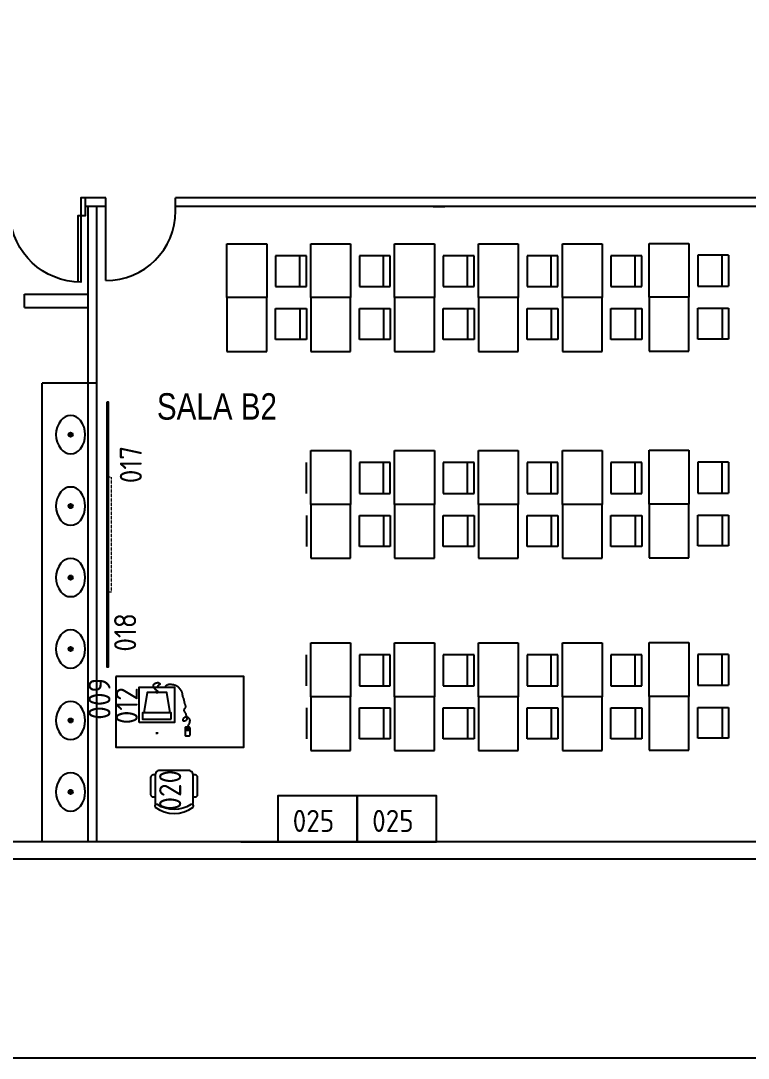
# Model space of a CAD drawing. Header units: millimetres. Extents: x 18768 to 1484868, y -11027 to 520152.
# Drawn here: x 1388104 to 1396347, y 196901 to 208661 of the extents above; entities that cross this region are included whole.
import ezdxf
from ezdxf.enums import TextEntityAlignment as Align

# ---------------------------------------------------------------- set-up
doc = ezdxf.new("R2010")
doc.units = ezdxf.units.MM
doc.linetypes.add('HIDDEN', pattern=[0.375, 0.25, -0.125])
for name, color, linetype in [('1-PAREDES', 7, 'Continuous'), ('4-MOBILIA', 4, 'Continuous'), ('esquadrias', 2, 'Continuous'), ('L025-CONTORNO', 7, 'Continuous'), ('L025-TEXTO', 7, 'Continuous'), ('L035-ARRANJO-ADQUIRIR', 102, 'Continuous'), ('L035-TEXTO', 40, 'Continuous'), ('MOBÍLIA', 26, 'Continuous'), ('Muros', 4, 'Continuous'), ('PAREDES', 7, 'Continuous')]:
    doc.layers.add(name, color=color, linetype=linetype)
doc.layers.add('L035-DEMOLIÇÃO', color=40, linetype='Continuous', plot=False)
doc.styles.add('ISO-CP--25', font='isocp.shx', dxfattribs={"height": 250})
doc.styles.get("Standard").update_dxf_attribs({"font": 'arial.ttf'})

# ---------------------------------------------------------------- blocks, each defined once
blk = doc.blocks.new('cubem-pl')
at = {"linetype": 'Continuous'}
for radius in [0.024, 0.012]:
    blk.add_circle((0.265, 0), radius, dxfattribs=at)
for centre, radius, start, end in [((0.364, 0), 0.264, 142.4959, 217.5041), ((0.265, 0.076), 0.139, 37.5041, 142.4959), ((0.166, 0), 0.264, 322.4959, 37.5041), ((0.265, -0.076), 0.139, 217.5041, 322.4959)]:
    blk.add_arc(centre, radius, start, end)
blk = doc.blocks.new('BL_SENAI_id9320230440')
at = {"layer": 'L035-ARRANJO-ADQUIRIR', "color": 0}
blk.add_lwpolyline([(0, 520), (-900, 520), (-900, 0), (0, 0)], close=True, dxfattribs=at)
at = {"layer": 'L025-TEXTO', "style": 'ISO-CP--25'}
blk.add_attdef('rmp_mt_codmaterial', (15, 15), '', height=40, dxfattribs=at)
at = {"layer": 'L025-TEXTO', "style": 'ISO-CP--25', "flags": 1}
for tag in ['rmp_mt_nomeunid', 'rmp_mt_potencia', 'rmp_mt_cod']:
    blk.add_attdef(tag, (15, 15), '', height=40, dxfattribs=at)
blk = doc.blocks.new('BL_SENAI_id9320210400')
at = {"layer": 'L035-ARRANJO-ADQUIRIR', "color": 0}
for points in [[(-690, 550, -0.290756), (-310, 550, 0.829608), (-284, 579, 0.333333), (-716, 579, 0.829608), (-690, 550)], [(-710, 550, 0.129448), (-717, 523), (-717, 219, 0.414214), (-663, 164), (-338, 164, 0.414214), (-284, 219), (-284, 525, 0.120944), (-290, 550)], [(-717, 464), (-737, 464, 0.414214), (-767, 434), (-767, 244, 0.414214), (-737, 214), (-717, 214)], [(-284, 214), (-264, 214, 0.414214), (-234, 244), (-234, 434, 0.414214), (-264, 464), (-284, 464)]]:
    blk.add_lwpolyline(points, format="xyb", dxfattribs=at)
at = {"layer": 'L025-TEXTO', "style": 'ISO-CP--25'}
blk.add_attdef('rmp_mt_codmaterial', (15, 15), '', height=40, dxfattribs=at)
at = {"layer": 'L025-TEXTO', "style": 'ISO-CP--25', "flags": 1}
for tag in ['rmp_mt_nomeunid', 'rmp_mt_potencia', 'rmp_mt_cod']:
    blk.add_attdef(tag, (15, 15), '', height=40, dxfattribs=at)
blk = doc.blocks.new('BL_SENAI_id9370710510')
at = {"layer": 'L035-ARRANJO-ADQUIRIR', "color": 0}
for p, q in [((173, 95), (173, 119)), ((491, 168), (491, 85)), ((491, 142), (549, 142)), ((491, 141), (549, 141)), ((495, 168), (495, 145)), ((511, 168), (495, 168)), ((495, 145), (511, 145)), ((542, 174), (498, 174)), ((511, 145), (511, 168)), ((529, 168), (512, 168)), ((512, 168), (512, 145)), ((512, 145), (529, 145)), ((529, 145), (529, 168)), ((530, 168), (530, 145)), ((546, 168), (530, 168)), ((530, 145), (546, 145)), ((546, 145), (546, 168)), ((549, 85), (549, 168)), ((185, 107), (161, 107)), ((498, 78), (542, 78))]:
    blk.add_line(p, q, dxfattribs=at)
for points in [[(-27, 229), (-27, 629), (373, 629), (373, 229)], [(162, 566), (184, 566), (184, 581), (162, 581)], [(335, 266), (335, 336), (10, 336), (10, 266)]]:
    blk.add_lwpolyline(points, close=True, dxfattribs=at)
for points in [[(173, 581), (172, 586), (170, 590), (168, 593), (165, 596), (162, 598), (160, 599), (158, 600), (156, 602), (154, 603), (153, 604), (152, 606), (152, 607), (152, 609), (151, 610), (151, 611), (150, 612), (149, 613), (148, 614), (146, 615), (145, 616), (143, 617), (141, 618), (139, 620), (138, 622), (136, 624), (135, 627), (134, 630), (133, 633), (133, 637), (133, 640), (133, 644), (133, 647), (134, 650), (134, 653), (135, 656), (137, 658), (138, 661), (140, 663), (142, 665), (144, 667), (146, 668), (148, 670), (151, 671), (153, 672), (156, 673), (158, 674), (160, 675), (162, 676), (164, 676), (166, 677), (168, 678), (170, 678), (172, 679), (174, 679), (175, 679), (177, 680), (179, 680), (180, 680), (182, 680), (183, 680), (185, 680), (187, 680), (189, 679), (190, 679), (192, 678), (194, 678), (195, 677), (197, 676), (199, 675), (200, 674), (201, 672), (203, 671), (204, 670), (205, 669), (205, 667), (206, 666), (206, 665), (206, 664), (206, 663), (206, 662), (205, 660), (205, 659), (204, 658), (203, 658), (201, 657), (200, 656), (199, 655), (197, 654), (196, 653), (194, 653), (193, 652), (191, 651), (190, 650), (189, 649), (187, 648), (186, 647), (185, 645), (184, 644), (183, 642), (182, 640), (181, 637), (179, 635), (176, 632), (173, 629)], [(268, 629), (272, 638), (277, 645), (282, 650), (288, 655), (294, 657), (300, 659), (307, 661), (313, 661), (320, 662), (326, 662), (332, 661), (338, 661), (343, 660), (349, 659), (355, 658), (360, 657), (366, 656), (371, 654), (377, 652), (382, 651), (387, 649), (392, 646), (397, 644), (402, 641), (406, 637), (411, 634), (415, 630), (419, 626), (422, 621), (426, 617), (430, 612), (433, 607), (437, 602), (440, 597), (443, 591), (447, 586), (449, 580), (452, 575), (454, 570), (456, 565), (457, 560), (458, 555), (459, 550), (460, 545), (460, 540), (461, 535), (461, 531), (462, 526), (464, 521), (466, 516), (467, 511), (470, 507), (472, 502), (474, 496), (475, 491), (477, 486), (478, 481), (479, 475), (480, 470), (481, 465), (481, 459), (482, 454), (483, 449), (484, 445), (486, 440), (487, 436), (489, 432), (491, 428), (492, 425), (494, 421), (495, 418), (496, 415), (496, 411), (496, 408), (496, 405), (495, 402), (494, 398), (493, 395), (492, 393), (490, 390), (488, 387), (486, 385), (484, 382), (482, 380), (481, 377), (480, 375), (479, 372), (479, 369), (479, 366), (479, 362), (481, 359), (482, 355), (484, 352), (486, 348), (488, 345), (490, 342), (492, 338), (493, 336), (495, 333), (497, 331), (498, 329), (499, 327), (500, 326), (501, 325), (501, 325), (501, 324), (501, 324), (501, 324), (501, 324), (500, 323), (500, 322), (501, 319), (501, 316), (502, 312), (503, 308), (504, 303), (505, 298), (506, 293), (507, 287), (508, 283), (509, 278), (510, 275), (511, 271), (511, 268), (511, 265), (510, 262), (509, 259), (507, 257), (505, 254), (502, 251), (498, 248), (495, 246), (491, 244), (487, 242), (483, 241), (480, 241), (477, 241), (475, 242), (473, 243), (471, 245), (470, 247), (469, 250), (469, 253), (469, 256), (469, 259), (470, 262), (471, 265), (472, 268), (473, 271), (475, 274), (477, 277), (479, 280), (482, 283), (485, 286), (488, 289), (491, 291), (495, 293), (498, 294), (503, 294), (507, 293), (512, 292), (517, 290), (522, 287), (527, 283), (531, 279), (536, 274), (539, 269), (542, 263), (543, 257), (544, 251), (544, 245), (543, 239), (542, 233), (540, 227), (538, 221), (536, 216), (533, 210), (530, 205), (528, 199), (525, 194), (523, 189), (521, 183), (520, 177), (520, 174)], [(323, 336), (283, 566), (63, 566), (23, 336)]]:
    blk.add_lwpolyline(points, dxfattribs=at)
for centre, start, end in [((498, 168), 90, 180), ((542, 168), 0, 90), ((498, 85), 180, 270), ((542, 85), 270, 0)]:
    blk.add_arc(centre, 6.72, start, end, dxfattribs=at)
at = {"layer": 'L025-TEXTO', "style": 'ISO-CP--25'}
blk.add_attdef('rmp_mt_codmaterial', (15, 15), '', height=40, dxfattribs=at)
at = {"layer": 'L025-TEXTO', "style": 'ISO-CP--25', "flags": 1}
for tag in ['rmp_mt_nomeunid', 'rmp_mt_potencia', 'rmp_mt_cod']:
    blk.add_attdef(tag, (15, 15), '', height=40, dxfattribs=at)
blk = doc.blocks.new('BL_SENAI_id9320220810')
at = {"layer": 'L025-CONTORNO', "color": 0}
blk.add_lwpolyline([(-688, 238), (112, 238), (112, 1688), (-688, 1688)], close=True, dxfattribs=at)
at = {"layer": 'L025-TEXTO', "style": 'ISO-CP--25'}
blk.add_attdef('rmp_mt_codmaterial', (15, 15), '', height=40, dxfattribs=at)
at = {"layer": 'L025-TEXTO', "style": 'ISO-CP--25', "flags": 1}
for tag in ['rmp_mt_nomeunid', 'rmp_mt_potencia', 'rmp_mt_cod']:
    blk.add_attdef(tag, (15, 15), '', height=40, dxfattribs=at)
blk = doc.blocks.new('BL_SENAI_id9300159197')
at = {"layer": 'L025-CONTORNO', "color": 0, "linetype": 'HIDDEN', "lineweight": 9}
blk.add_lwpolyline([(-650, -50), (650, -50), (650, 0), (-650, 0)], close=True, dxfattribs=at)
at = {"layer": 'L025-TEXTO', "lineweight": 9, "style": 'ISO-CP--25'}
blk.add_attdef('rmp_mt_codmaterial', (15, 15), '', height=40, dxfattribs=at)
at = {"layer": 'L025-TEXTO', "lineweight": 9, "style": 'ISO-CP--25', "flags": 1}
for tag in ['rmp_mt_nomeunid', 'rmp_mt_potencia', 'rmp_mt_cod']:
    blk.add_attdef(tag, (15, 15), '', height=40, dxfattribs=at)
blk = doc.blocks.new('BL_SENAI_id9320290690')
at = {"layer": 'L025-CONTORNO', "color": 0}
blk.add_lwpolyline([(-3131, 134), (-131, 134), (-131, 152), (-3131, 152)], close=True, dxfattribs=at)
at = {"layer": 'L025-TEXTO', "style": 'ISO-CP--25'}
blk.add_attdef('rmp_mt_codmaterial', (15, 15), '', height=40, dxfattribs=at)
at = {"layer": 'L025-TEXTO', "style": 'ISO-CP--25', "flags": 1}
for tag in ['rmp_mt_nomeunid', 'rmp_mt_potencia', 'rmp_mt_cod']:
    blk.add_attdef(tag, (15, 15), '', height=40, dxfattribs=at)

msp = doc.modelspace()

# ---------------------------------------------------------------- linework, layer by layer
msp.add_line((1389858.161, 206504.995), (1389858.161, 206654.995))
at = {"layer": '1-PAREDES'}
for p, q in [((1392909.944, 206654.995), (1392678.337, 206654.995)), ((1392778.337, 206555.995), (1392909.944, 206555.995)), ((1388145.418, 205560.952), (1388862.169, 205560.952)), ((1388145.418, 205409.903), (1388862.169, 205409.903))]:
    msp.add_line(p, q, dxfattribs=at)
at = {"layer": '4-MOBILIA'}
for p, q in [((1390440.516, 206132.455), (1390890.516, 206132.455)), ((1390440.516, 205522.455), (1390440.516, 206132.455)), ((1390890.516, 206132.455), (1390890.516, 205522.455)), ((1391390.516, 205522.455), (1391390.516, 206132.455)), ((1391390.516, 206132.455), (1391840.516, 206132.455)), ((1391840.516, 206132.455), (1391840.516, 205522.455)), ((1392340.516, 206132.455), (1392790.516, 206132.455)), ((1392340.516, 205522.455), (1392340.516, 206132.455)), ((1392790.516, 206132.455), (1392790.516, 205522.455)), ((1393290.516, 206132.455), (1393740.516, 206132.455)), ((1393290.516, 205522.455), (1393290.516, 206132.455)), ((1393740.516, 206132.455), (1393740.516, 205522.455)), ((1394240.516, 206132.455), (1394690.516, 206132.455)), ((1394240.516, 205522.455), (1394240.516, 206132.455)), ((1394690.516, 206132.455), (1394690.516, 205522.455)), ((1395225.118, 206137.218), (1395675.118, 206137.218)), ((1395225.118, 205527.218), (1395225.118, 206137.218)), ((1395675.118, 206137.218), (1395675.118, 205527.218)), ((1396125.118, 206002.218), (1396125.118, 205652.218)), ((1390890.516, 205522.455), (1390440.516, 205522.455)), ((1390440.516, 205522.455), (1390440.516, 204912.455)), ((1390890.516, 205522.455), (1390440.516, 205522.455)), ((1390890.516, 204912.455), (1390890.516, 205522.455)), ((1391390.516, 205522.455), (1391390.516, 204912.455)), ((1391840.516, 205522.455), (1391390.516, 205522.455)), ((1391840.516, 205522.455), (1391390.516, 205522.455)), ((1391840.516, 204912.455), (1391840.516, 205522.455)), ((1392790.516, 205522.455), (1392340.516, 205522.455)), ((1392340.516, 205522.455), (1392340.516, 204912.455)), ((1392790.516, 205522.455), (1392340.516, 205522.455)), ((1392790.516, 204912.455), (1392790.516, 205522.455)), ((1393290.516, 205522.455), (1393290.516, 204912.455)), ((1393740.516, 205522.455), (1393290.516, 205522.455)), ((1393740.516, 205522.455), (1393290.516, 205522.455)), ((1393740.516, 204912.455), (1393740.516, 205522.455)), ((1394690.516, 205522.455), (1394240.516, 205522.455)), ((1394240.516, 205522.455), (1394240.516, 204912.455)), ((1394690.516, 205522.455), (1394240.516, 205522.455)), ((1394690.516, 204912.455), (1394690.516, 205522.455)), ((1395225.118, 205527.218), (1395225.118, 204917.218)), ((1395675.118, 205527.218), (1395225.118, 205527.218)), ((1395675.118, 205527.218), (1395225.118, 205527.218)), ((1395675.118, 204917.218), (1395675.118, 205527.218)), ((1396125.118, 205402.218), (1396125.118, 205052.218)), ((1390440.516, 204912.455), (1390890.516, 204912.455)), ((1391390.516, 204912.455), (1391840.516, 204912.455)), ((1392340.516, 204912.455), (1392790.516, 204912.455)), ((1393290.516, 204912.455), (1393740.516, 204912.455)), ((1394240.516, 204912.455), (1394690.516, 204912.455)), ((1395225.118, 204917.218), (1395675.118, 204917.218)), ((1391390.516, 203178.27), (1391390.516, 203788.27)), ((1391390.516, 203788.27), (1391840.516, 203788.27)), ((1391840.516, 203788.27), (1391840.516, 203178.27)), ((1392340.516, 203788.27), (1392790.516, 203788.27)), ((1392340.516, 203178.27), (1392340.516, 203788.27)), ((1392790.516, 203788.27), (1392790.516, 203178.27)), ((1393290.516, 203788.27), (1393740.516, 203788.27)), ((1393290.516, 203178.27), (1393290.516, 203788.27)), ((1393740.516, 203788.27), (1393740.516, 203178.27)), ((1394240.516, 203788.27), (1394690.516, 203788.27)), ((1394240.516, 203178.27), (1394240.516, 203788.27)), ((1394690.516, 203788.27), (1394690.516, 203178.27)), ((1395225.118, 203793.033), (1395675.118, 203793.033)), ((1395225.118, 203183.033), (1395225.118, 203793.033)), ((1395675.118, 203793.033), (1395675.118, 203183.033)), ((1396125.118, 203658.033), (1396125.118, 203308.033)), ((1391390.516, 203178.27), (1391390.516, 202568.27)), ((1391840.516, 203178.27), (1391390.516, 203178.27)), ((1391840.516, 203178.27), (1391390.516, 203178.27)), ((1391840.516, 202568.27), (1391840.516, 203178.27)), ((1392790.516, 203178.27), (1392340.516, 203178.27)), ((1392340.516, 203178.27), (1392340.516, 202568.27)), ((1392790.516, 203178.27), (1392340.516, 203178.27)), ((1392790.516, 202568.27), (1392790.516, 203178.27)), ((1393290.516, 203178.27), (1393290.516, 202568.27)), ((1393740.516, 203178.27), (1393290.516, 203178.27)), ((1393740.516, 203178.27), (1393290.516, 203178.27)), ((1393740.516, 202568.27), (1393740.516, 203178.27)), ((1394690.516, 203178.27), (1394240.516, 203178.27)), ((1394240.516, 203178.27), (1394240.516, 202568.27)), ((1394690.516, 203178.27), (1394240.516, 203178.27)), ((1394690.516, 202568.27), (1394690.516, 203178.27)), ((1395225.118, 203183.033), (1395225.118, 202573.033)), ((1395675.118, 203183.033), (1395225.118, 203183.033)), ((1395675.118, 203183.033), (1395225.118, 203183.033)), ((1395675.118, 202573.033), (1395675.118, 203183.033)), ((1396125.118, 203058.033), (1396125.118, 202708.033)), ((1391390.516, 202568.27), (1391840.516, 202568.27)), ((1392340.516, 202568.27), (1392790.516, 202568.27)), ((1393290.516, 202568.27), (1393740.516, 202568.27)), ((1394240.516, 202568.27), (1394690.516, 202568.27)), ((1395225.118, 202573.033), (1395675.118, 202573.033)), ((1391390.516, 200998.409), (1391390.516, 201608.409)), ((1391390.516, 201608.409), (1391840.516, 201608.409)), ((1391840.516, 201608.409), (1391840.516, 200998.409)), ((1392340.516, 201608.409), (1392790.516, 201608.409)), ((1392340.516, 200998.409), (1392340.516, 201608.409)), ((1392790.516, 201608.409), (1392790.516, 200998.409)), ((1393290.516, 201608.409), (1393740.516, 201608.409)), ((1393290.516, 200998.409), (1393290.516, 201608.409)), ((1393740.516, 201608.409), (1393740.516, 200998.409)), ((1394240.516, 201608.409), (1394690.516, 201608.409)), ((1394240.516, 200998.409), (1394240.516, 201608.409)), ((1394690.516, 201608.409), (1394690.516, 200998.409)), ((1395225.118, 201613.172), (1395675.118, 201613.172)), ((1395225.118, 201003.172), (1395225.118, 201613.172)), ((1395675.118, 201613.172), (1395675.118, 201003.172)), ((1396125.118, 201478.172), (1396125.118, 201128.172)), ((1391390.516, 200998.409), (1391390.516, 200388.409)), ((1391840.516, 200998.409), (1391390.516, 200998.409)), ((1391840.516, 200998.409), (1391390.516, 200998.409)), ((1391840.516, 200388.409), (1391840.516, 200998.409)), ((1392790.516, 200998.409), (1392340.516, 200998.409)), ((1392340.516, 200998.409), (1392340.516, 200388.409)), ((1392790.516, 200998.409), (1392340.516, 200998.409)), ((1392790.516, 200388.409), (1392790.516, 200998.409)), ((1393290.516, 200998.409), (1393290.516, 200388.409)), ((1393740.516, 200998.409), (1393290.516, 200998.409)), ((1393740.516, 200998.409), (1393290.516, 200998.409)), ((1393740.516, 200388.409), (1393740.516, 200998.409)), ((1394690.516, 200998.409), (1394240.516, 200998.409)), ((1394240.516, 200998.409), (1394240.516, 200388.409)), ((1394690.516, 200998.409), (1394240.516, 200998.409)), ((1394690.516, 200388.409), (1394690.516, 200998.409)), ((1395225.118, 201003.172), (1395225.118, 200393.172)), ((1395675.118, 201003.172), (1395225.118, 201003.172)), ((1395675.118, 201003.172), (1395225.118, 201003.172)), ((1395675.118, 200393.172), (1395675.118, 201003.172)), ((1396125.118, 200878.172), (1396125.118, 200528.172)), ((1391390.516, 200388.409), (1391840.516, 200388.409)), ((1392340.516, 200388.409), (1392790.516, 200388.409)), ((1393290.516, 200388.409), (1393740.516, 200388.409)), ((1394240.516, 200388.409), (1394690.516, 200388.409)), ((1395225.118, 200393.172), (1395675.118, 200393.172)), ((1390598.639, 199355.995), (1391048.639, 199355.995)), ((1391548.639, 199355.995), (1391998.639, 199355.995))]:
    msp.add_line(p, q, dxfattribs=at)
at = {"layer": '4-MOBILIA', "linetype": 'Continuous'}
for p, q in [((1391340.516, 205997.455), (1390990.516, 205997.455)), ((1390990.516, 205997.455), (1390990.516, 205647.455)), ((1391265.516, 205647.455), (1391265.516, 205997.455)), ((1391340.516, 205647.455), (1391340.516, 205997.455)), ((1392290.516, 205997.455), (1391940.516, 205997.455)), ((1391940.516, 205997.455), (1391940.516, 205647.455)), ((1392215.516, 205647.455), (1392215.516, 205997.455)), ((1392290.516, 205647.455), (1392290.516, 205997.455)), ((1393240.516, 205997.455), (1392890.516, 205997.455)), ((1392890.516, 205997.455), (1392890.516, 205647.455)), ((1393165.516, 205647.455), (1393165.516, 205997.455)), ((1393240.516, 205647.455), (1393240.516, 205997.455)), ((1394190.516, 205997.455), (1393840.516, 205997.455)), ((1393840.516, 205997.455), (1393840.516, 205647.455)), ((1394115.516, 205647.455), (1394115.516, 205997.455)), ((1394190.516, 205647.455), (1394190.516, 205997.455)), ((1395140.516, 205997.455), (1394790.516, 205997.455)), ((1394790.516, 205997.455), (1394790.516, 205647.455)), ((1395065.516, 205647.455), (1395065.516, 205997.455)), ((1395140.516, 205647.455), (1395140.516, 205997.455)), ((1396125.118, 206002.218), (1395775.118, 206002.218)), ((1395775.118, 206002.218), (1395775.118, 205652.218)), ((1396050.118, 205652.218), (1396050.118, 206002.218)), ((1390990.516, 205647.455), (1391340.516, 205647.455)), ((1391940.516, 205647.455), (1392290.516, 205647.455)), ((1392890.516, 205647.455), (1393240.516, 205647.455)), ((1393840.516, 205647.455), (1394190.516, 205647.455)), ((1394790.516, 205647.455), (1395140.516, 205647.455)), ((1395775.118, 205652.218), (1396125.118, 205652.218)), ((1390990.516, 205397.455), (1391340.516, 205397.455)), ((1390990.516, 205047.455), (1390990.516, 205397.455)), ((1391265.516, 205397.455), (1391265.516, 205047.455)), ((1391340.516, 205397.455), (1391340.516, 205047.455)), ((1391940.516, 205397.455), (1392290.516, 205397.455)), ((1391940.516, 205047.455), (1391940.516, 205397.455)), ((1392215.516, 205397.455), (1392215.516, 205047.455)), ((1392290.516, 205397.455), (1392290.516, 205047.455)), ((1392890.516, 205397.455), (1393240.516, 205397.455)), ((1392890.516, 205047.455), (1392890.516, 205397.455)), ((1393165.516, 205397.455), (1393165.516, 205047.455)), ((1393240.516, 205397.455), (1393240.516, 205047.455)), ((1393840.516, 205397.455), (1394190.516, 205397.455)), ((1393840.516, 205047.455), (1393840.516, 205397.455)), ((1394115.516, 205397.455), (1394115.516, 205047.455)), ((1394190.516, 205397.455), (1394190.516, 205047.455)), ((1394790.516, 205397.455), (1395140.516, 205397.455)), ((1394790.516, 205047.455), (1394790.516, 205397.455)), ((1395065.516, 205397.455), (1395065.516, 205047.455)), ((1395140.516, 205397.455), (1395140.516, 205047.455)), ((1395775.118, 205402.218), (1396125.118, 205402.218)), ((1395775.118, 205052.218), (1395775.118, 205402.218)), ((1396050.118, 205402.218), (1396050.118, 205052.218)), ((1391340.516, 205047.455), (1390990.516, 205047.455)), ((1392290.516, 205047.455), (1391940.516, 205047.455)), ((1393240.516, 205047.455), (1392890.516, 205047.455)), ((1394190.516, 205047.455), (1393840.516, 205047.455)), ((1395140.516, 205047.455), (1394790.516, 205047.455)), ((1396125.118, 205052.218), (1395775.118, 205052.218)), ((1391340.516, 203303.27), (1391340.516, 203653.27)), ((1392290.516, 203653.27), (1391940.516, 203653.27)), ((1391940.516, 203653.27), (1391940.516, 203303.27)), ((1392215.516, 203303.27), (1392215.516, 203653.27)), ((1392290.516, 203303.27), (1392290.516, 203653.27)), ((1393240.516, 203653.27), (1392890.516, 203653.27)), ((1392890.516, 203653.27), (1392890.516, 203303.27)), ((1393165.516, 203303.27), (1393165.516, 203653.27)), ((1393240.516, 203303.27), (1393240.516, 203653.27)), ((1394190.516, 203653.27), (1393840.516, 203653.27)), ((1393840.516, 203653.27), (1393840.516, 203303.27)), ((1394115.516, 203303.27), (1394115.516, 203653.27)), ((1394190.516, 203303.27), (1394190.516, 203653.27)), ((1395140.516, 203653.27), (1394790.516, 203653.27)), ((1394790.516, 203653.27), (1394790.516, 203303.27)), ((1395065.516, 203303.27), (1395065.516, 203653.27)), ((1395140.516, 203303.27), (1395140.516, 203653.27)), ((1396125.118, 203658.033), (1395775.118, 203658.033)), ((1395775.118, 203658.033), (1395775.118, 203308.033)), ((1396050.118, 203308.033), (1396050.118, 203658.033)), ((1391940.516, 203303.27), (1392290.516, 203303.27)), ((1392890.516, 203303.27), (1393240.516, 203303.27)), ((1393840.516, 203303.27), (1394190.516, 203303.27)), ((1394790.516, 203303.27), (1395140.516, 203303.27)), ((1395775.118, 203308.033), (1396125.118, 203308.033)), ((1391340.516, 203053.27), (1391340.516, 202703.27)), ((1391940.516, 203053.27), (1392290.516, 203053.27)), ((1391940.516, 202703.27), (1391940.516, 203053.27)), ((1392215.516, 203053.27), (1392215.516, 202703.27)), ((1392290.516, 203053.27), (1392290.516, 202703.27)), ((1392890.516, 203053.27), (1393240.516, 203053.27)), ((1392890.516, 202703.27), (1392890.516, 203053.27)), ((1393165.516, 203053.27), (1393165.516, 202703.27)), ((1393240.516, 203053.27), (1393240.516, 202703.27)), ((1393840.516, 203053.27), (1394190.516, 203053.27)), ((1393840.516, 202703.27), (1393840.516, 203053.27)), ((1394115.516, 203053.27), (1394115.516, 202703.27)), ((1394190.516, 203053.27), (1394190.516, 202703.27)), ((1394790.516, 203053.27), (1395140.516, 203053.27)), ((1394790.516, 202703.27), (1394790.516, 203053.27)), ((1395065.516, 203053.27), (1395065.516, 202703.27)), ((1395140.516, 203053.27), (1395140.516, 202703.27)), ((1395775.118, 203058.033), (1396125.118, 203058.033)), ((1395775.118, 202708.033), (1395775.118, 203058.033)), ((1396050.118, 203058.033), (1396050.118, 202708.033)), ((1392290.516, 202703.27), (1391940.516, 202703.27)), ((1393240.516, 202703.27), (1392890.516, 202703.27)), ((1394190.516, 202703.27), (1393840.516, 202703.27)), ((1395140.516, 202703.27), (1394790.516, 202703.27)), ((1396125.118, 202708.033), (1395775.118, 202708.033)), ((1391340.516, 201123.409), (1391340.516, 201473.409)), ((1392290.516, 201473.409), (1391940.516, 201473.409)), ((1391940.516, 201473.409), (1391940.516, 201123.409)), ((1392215.516, 201123.409), (1392215.516, 201473.409)), ((1392290.516, 201123.409), (1392290.516, 201473.409)), ((1393240.516, 201473.409), (1392890.516, 201473.409)), ((1392890.516, 201473.409), (1392890.516, 201123.409)), ((1393165.516, 201123.409), (1393165.516, 201473.409)), ((1393240.516, 201123.409), (1393240.516, 201473.409)), ((1394190.516, 201473.409), (1393840.516, 201473.409)), ((1393840.516, 201473.409), (1393840.516, 201123.409)), ((1394115.516, 201123.409), (1394115.516, 201473.409)), ((1394190.516, 201123.409), (1394190.516, 201473.409)), ((1395140.516, 201473.409), (1394790.516, 201473.409)), ((1394790.516, 201473.409), (1394790.516, 201123.409)), ((1395065.516, 201123.409), (1395065.516, 201473.409)), ((1395140.516, 201123.409), (1395140.516, 201473.409)), ((1396125.118, 201478.172), (1395775.118, 201478.172)), ((1395775.118, 201478.172), (1395775.118, 201128.172)), ((1396050.118, 201128.172), (1396050.118, 201478.172)), ((1391940.516, 201123.409), (1392290.516, 201123.409)), ((1392890.516, 201123.409), (1393240.516, 201123.409)), ((1393840.516, 201123.409), (1394190.516, 201123.409)), ((1394790.516, 201123.409), (1395140.516, 201123.409)), ((1395775.118, 201128.172), (1396125.118, 201128.172)), ((1391340.516, 200873.409), (1391340.516, 200523.409)), ((1391940.516, 200873.409), (1392290.516, 200873.409)), ((1391940.516, 200523.409), (1391940.516, 200873.409)), ((1392215.516, 200873.409), (1392215.516, 200523.409)), ((1392290.516, 200873.409), (1392290.516, 200523.409)), ((1392890.516, 200873.409), (1393240.516, 200873.409)), ((1392890.516, 200523.409), (1392890.516, 200873.409)), ((1393165.516, 200873.409), (1393165.516, 200523.409)), ((1393240.516, 200873.409), (1393240.516, 200523.409)), ((1393840.516, 200873.409), (1394190.516, 200873.409)), ((1393840.516, 200523.409), (1393840.516, 200873.409)), ((1394115.516, 200873.409), (1394115.516, 200523.409)), ((1394190.516, 200873.409), (1394190.516, 200523.409)), ((1394790.516, 200873.409), (1395140.516, 200873.409)), ((1394790.516, 200523.409), (1394790.516, 200873.409)), ((1395065.516, 200873.409), (1395065.516, 200523.409)), ((1395140.516, 200873.409), (1395140.516, 200523.409)), ((1395775.118, 200878.172), (1396125.118, 200878.172)), ((1395775.118, 200528.172), (1395775.118, 200878.172)), ((1396050.118, 200878.172), (1396050.118, 200528.172)), ((1392290.516, 200523.409), (1391940.516, 200523.409)), ((1393240.516, 200523.409), (1392890.516, 200523.409)), ((1394190.516, 200523.409), (1393840.516, 200523.409)), ((1395140.516, 200523.409), (1394790.516, 200523.409)), ((1396125.118, 200528.172), (1395775.118, 200528.172))]:
    msp.add_line(p, q, dxfattribs=at)
at = {"layer": 'esquadrias'}
msp.add_lwpolyline([(1388755.994, 205698.351), (1388755.994, 206454.995), (1388836.554, 206454.995), (1388836.554, 206654.995), (1388786.204, 206654.995), (1388786.204, 205698.351, -0.396515329), (1387982.098, 206454.995), (1387980.61, 206654.995), (1387930.26, 206654.995), (1387930.26, 206454.995), (1387982.098, 206454.995)], format="xyb", dxfattribs=at)
at = {"layer": 'L035-DEMOLIÇÃO', "linetype": 'ByBlock', "lineweight": -2}
msp.add_lwpolyline([(1437540.298, 196901.407), (1345642.017, 196901.407), (1345642.017, 234430), (1437540.298, 234430)], close=True, dxfattribs=at)
at = {"layer": 'MOBÍLIA'}
msp.add_line((1388346.816, 199366.148), (1388346.816, 204554.099), dxfattribs=at)
at = {"layer": 'Muros'}
for p, q in [((1388145.418, 205409.903), (1388145.418, 205560.952)), ((1388951.012, 204554.099), (1388346.816, 204554.099))]:
    msp.add_line(p, q, dxfattribs=at)
at = {"layer": 'PAREDES'}
for p, q in [((1389068.161, 206654.995), (1388836.554, 206654.995)), ((1389068.161, 205714.995), (1389068.161, 206654.995)), ((1396568.161, 206654.995), (1389858.161, 206654.995)), ((1389068.161, 206555.995), (1388836.554, 206555.995)), ((1388862.169, 206555.995), (1388862.169, 199366.148)), ((1388962.169, 206555.995), (1388962.169, 199366.148)), ((1396568.161, 206555.995), (1389858.161, 206555.995)), ((1404996.062, 199355.995), (1382062.298, 199355.995)), ((1404996.062, 199155.995), (1381888.298, 199155.995))]:
    msp.add_line(p, q, dxfattribs=at)
msp.add_arc((1389068.161, 206504.995), 790, 270, 0, dxfattribs=at)

# ---------------------------------------------------------------- block references
at = {"layer": 'L035-ARRANJO-ADQUIRIR'}
ref = msp.add_blockref('BL_SENAI_id9320290690', (1388946.447, 201207.045), dxfattribs=dict(at, rotation=270))
ref.add_attrib('rmp_mt_codmaterial', '018', dxfattribs={"layer": 'L025-TEXTO', "height": 250, "rotation": 90, "style": 'ISO-CP--25'}).set_placement((1389286.549, 201728.199), align=Align.MIDDLE)
ref = msp.add_blockref('BL_SENAI_id9300159197', (1389080.837, 202837.979), dxfattribs=dict(at, rotation=90))
ref.add_attrib('rmp_mt_codmaterial', '017', dxfattribs={"layer": 'L025-TEXTO', "lineweight": 9, "height": 250, "rotation": 90, "style": 'ISO-CP--25'}).set_placement((1389351.103, 203630.275), align=Align.MIDDLE)
ref = msp.add_blockref('BL_SENAI_id9320220810', (1388943.611, 200540.18), dxfattribs=dict(at, rotation=270.0000000000381))
ref.add_attrib('rmp_mt_codmaterial', '009', dxfattribs={"layer": 'L025-TEXTO', "height": 250, "rotation": 90, "style": 'ISO-CP--25'}).set_placement((1389120.758, 200975.611), align=Align.CENTER)
ref = msp.add_blockref('BL_SENAI_id9370710510', (1389474.414, 200479.212), dxfattribs=at)
ref.add_attrib('rmp_mt_codmaterial', '012', dxfattribs={"layer": 'L025-TEXTO', "height": 250, "rotation": 90, "style": 'ISO-CP--25'}).set_placement((1389304.832, 200897.09), align=Align.MIDDLE)
ref = msp.add_blockref('BL_SENAI_id9320210400', (1389341.407, 200326.781), dxfattribs=dict(at, rotation=180.0000000000381))
ref.add_attrib('rmp_mt_codmaterial', '020', dxfattribs={"layer": 'L025-TEXTO', "height": 250, "rotation": 90, "style": 'ISO-CP--25'}).set_placement((1389796.837, 199939.218), align=Align.MIDDLE)
ref = msp.add_blockref('BL_SENAI_id9320230440', (1391016.053, 199875.995), dxfattribs=dict(at, rotation=180))
ref.add_attrib('rmp_mt_codmaterial', '025', dxfattribs={"layer": 'L025-TEXTO', "height": 250, "style": 'ISO-CP--25'}).set_placement((1391420.599, 199591.677), align=Align.MIDDLE)
ref = msp.add_blockref('BL_SENAI_id9320230440', (1391916.053, 199875.995), dxfattribs=dict(at, rotation=180))
ref.add_attrib('rmp_mt_codmaterial', '025', dxfattribs={"layer": 'L025-TEXTO', "height": 250, "style": 'ISO-CP--25'}).set_placement((1392320.599, 199591.677), align=Align.MIDDLE)
at = {"layer": 'MOBÍLIA', "xscale": 1006.993006989709, "yscale": 1006.993006989727, "zscale": 1006.993006989727, "rotation": 180}
for p in [(1388935.907, 203969.429), (1388935.907, 203159.519), (1388935.907, 202349.609), (1388935.907, 201539.699), (1388935.907, 200729.789), (1388935.907, 199919.879)]:
    msp.add_blockref('cubem-pl', p, dxfattribs=at)

# ---------------------------------------------------------------- texts
at = {"layer": 'L035-TEXTO', "width": 0.8}
msp.add_text('SALA B2', height=300, dxfattribs=at).set_placement((1389646.3, 204139.144))

doc.saveas('drawing.dxf')
